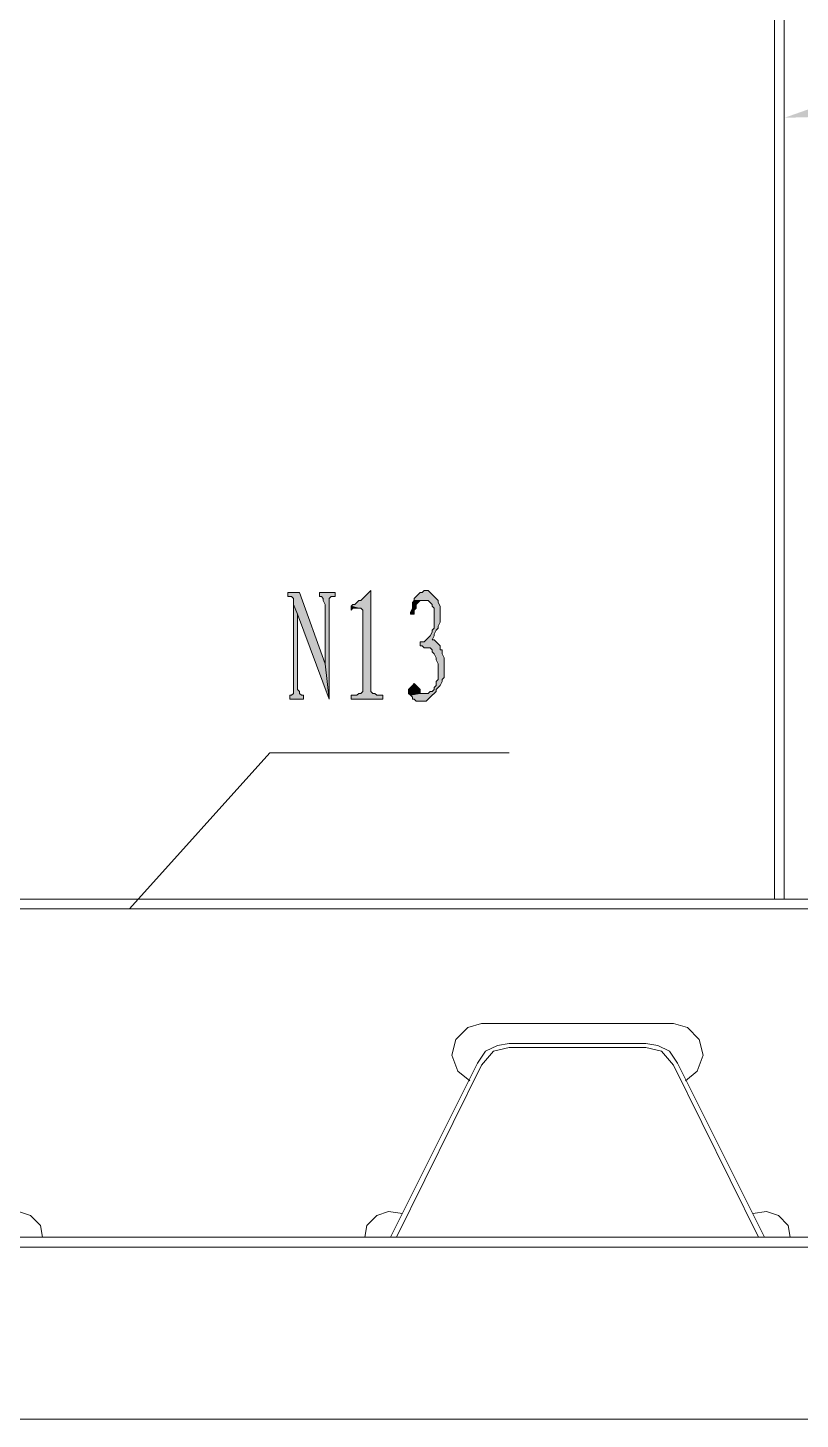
# Model space of a CAD drawing. Header units: millimetres. Extents: x 24 to 410, y 10 to 282.
# Drawn here: x 160.09 to 176.61, y 182.12 to 211.9 of the extents above; entities that cross this region are included whole.
import ezdxf

# ---------------------------------------------------------------- set-up
doc = ezdxf.new("R2010")
doc.units = ezdxf.units.MM

msp = doc.modelspace()

# ---------------------------------------------------------------- hatches: boundary and pattern name
h = msp.add_hatch(color=256)
h.dxf.hatch_style = 2
h.paths.add_polyline_path([(177.8, 210.015667), (176.276, 209.973333), (177.715333, 210.481333)])
h = msp.add_hatch(color=256)
h.dxf.hatch_style = 2
h.paths.add_polyline_path([(167.428333, 199.855667), (167.386, 199.813333), (167.343667, 199.771), (167.301333, 199.728667), (167.259, 199.686333), (167.216667, 199.644), (167.174333, 199.644), (167.132, 199.601667), (167.089667, 199.559333), (167.047333, 199.559333), (167.005, 199.517), (167.174333, 199.474667), (167.216667, 199.474667), (167.259, 199.432333), (167.259, 197.696667), (167.216667, 197.654333), (167.174333, 197.654333), (167.132, 197.612), (167.005, 197.612), (167.005, 197.527333), (167.682333, 197.527333), (167.682333, 197.612), (167.555333, 197.612), (167.513, 197.654333), (167.470667, 197.654333), (167.428333, 197.696667)])
h = msp.add_hatch(color=256)
h.dxf.hatch_style = 2
h.paths.add_polyline_path([(168.613667, 199.855667), (168.571333, 199.855667), (168.529, 199.813333), (168.486667, 199.813333), (168.444333, 199.771), (168.402, 199.728667), (168.359667, 199.686333), (168.359667, 199.644), (168.571333, 199.644), (168.656, 199.644), (168.698333, 199.601667), (168.740667, 199.559333), (168.740667, 199.517), (168.783, 199.474667), (168.783, 199.051333), (168.740667, 199.009), (168.740667, 198.966667), (168.698333, 198.882), (168.656, 198.839667), (168.613667, 198.797333), (168.571333, 198.755), (168.486667, 198.755), (168.486667, 198.670333), (168.529, 198.670333), (168.571333, 198.628), (168.698333, 198.628), (168.740667, 198.585667), (168.740667, 198.543333), (168.783, 198.501), (168.825333, 198.416333), (168.825333, 198.374), (168.867667, 198.289333), (168.867667, 197.950667), (168.825333, 197.908333), (168.825333, 197.823667), (168.783, 197.781333), (168.783, 197.739), (168.740667, 197.696667), (168.698333, 197.696667), (168.656, 197.654333), (168.486667, 197.654333), (168.275, 197.612), (168.317333, 197.569667), (168.317333, 197.527333), (168.359667, 197.527333), (168.402, 197.485), (168.613667, 197.485), (168.656, 197.527333), (168.698333, 197.569667), (168.740667, 197.612), (168.783, 197.654333), (168.825333, 197.696667), (168.825333, 197.739), (168.867667, 197.781333), (168.91, 197.823667), (168.952333, 197.908333), (168.952333, 197.950667), (168.994667, 197.993), (168.994667, 198.416333), (168.952333, 198.501), (168.952333, 198.585667), (168.91, 198.585667), (168.91, 198.670333), (168.867667, 198.712667), (168.825333, 198.755), (168.783, 198.797333), (168.740667, 198.797333), (168.783, 198.882), (168.783, 198.924333), (168.825333, 199.009), (168.867667, 199.051333), (168.867667, 199.093667), (168.91, 199.178333), (168.91, 199.517), (168.867667, 199.601667), (168.867667, 199.644), (168.825333, 199.686333), (168.783, 199.728667), (168.740667, 199.771), (168.698333, 199.813333), (168.656, 199.855667)])
h = msp.add_hatch(color=256)
h.dxf.hatch_style = 2
h.paths.add_polyline_path([(165.904333, 199.813333), (165.650333, 199.813333), (165.650333, 199.728667), (165.735, 199.728667), (165.777333, 199.686333), (165.777333, 199.559333), (165.862, 199.347667), (166.539333, 197.527333), (166.454667, 198.289333)])
h = msp.add_hatch(color=256)
h.dxf.hatch_style = 2
h.paths.add_polyline_path([(165.777333, 199.559333), (165.777333, 197.654333), (165.735, 197.612), (165.692667, 197.612), (165.692667, 197.527333), (165.989, 197.527333), (165.989, 197.612), (165.946667, 197.612), (165.904333, 197.654333), (165.904333, 197.696667), (165.862, 197.739), (165.862, 199.347667)])
h = msp.add_hatch(color=256)
h.dxf.hatch_style = 2
h.paths.add_polyline_path([(166.666333, 199.813333), (166.327667, 199.813333), (166.327667, 199.728667), (166.37, 199.728667), (166.412333, 199.686333), (166.412333, 199.644), (166.454667, 199.559333), (166.454667, 198.289333), (166.539333, 197.527333), (166.539333, 199.686333), (166.581667, 199.728667), (166.666333, 199.728667)])
h = msp.add_hatch(color=256)
h.dxf.hatch_style = 2
h.paths.add_polyline_path([(168.359667, 199.644), (168.317333, 199.601667), (168.317333, 199.474667), (168.275, 199.39), (168.275, 199.347667), (168.359667, 199.347667), (168.359667, 199.432333), (168.402, 199.474667), (168.402, 199.559333), (168.444333, 199.601667), (168.486667, 199.644), (168.571333, 199.644)])
h = msp.add_hatch(color=256)
h.dxf.hatch_style = 2
h.paths.add_polyline_path([(167.005, 199.517), (167.005, 199.432333), (167.047333, 199.474667), (167.174333, 199.474667)])
h = msp.add_hatch(color=256)
h.dxf.hatch_style = 2
h.paths.add_polyline_path([(168.359667, 197.866), (168.317333, 197.823667), (168.275, 197.781333), (168.232667, 197.739), (168.232667, 197.654333), (168.275, 197.612), (168.486667, 197.654333), (168.486667, 197.739), (168.444333, 197.781333), (168.402, 197.823667)])

# ---------------------------------------------------------------- linework, layer by layer
at = {"lineweight": 0}
for points in [[(176.064333, 193.251667), (176.064333, 236.304667)], [(176.276, 193.251667), (176.276, 236.304667)], [(165.269333, 196.384333), (162.263667, 193.04)], [(165.269333, 196.384333), (170.391667, 196.384333)], [(243.289667, 193.04), (146.600333, 193.04)], [(243.289667, 193.251667), (146.642667, 193.251667)], [(176.064333, 193.251667), (176.276, 193.251667)], [(169.799, 190.584667), (169.502667, 190.5), (169.248667, 190.246), (169.164, 189.907333), (169.291, 189.568667), (169.545, 189.357)], [(173.905333, 190.584667), (169.799, 190.584667)], [(174.159333, 189.357), (174.413333, 189.568667), (174.540333, 189.907333), (174.455667, 190.246), (174.201667, 190.5), (173.905333, 190.584667)], [(173.312667, 190.161333), (170.391667, 190.161333), (170.137667, 190.119), (169.883667, 189.992), (169.714333, 189.738)], [(170.391667, 190.076667), (170.053, 189.992), (169.799, 189.695667)], [(173.312667, 190.076667), (170.391667, 190.076667)], [(173.99, 189.738), (173.820667, 189.992), (173.566667, 190.119), (173.312667, 190.161333)], [(173.905333, 189.695667), (173.651333, 189.992), (173.312667, 190.076667)], [(169.714333, 189.738), (167.851667, 186.012667)], [(175.852667, 186.012667), (173.99, 189.738)], [(169.799, 189.695667), (167.978667, 186.012667)], [(175.725667, 186.012667), (173.905333, 189.695667)], [(160.401, 186.012667), (160.358667, 186.266667), (160.147, 186.478333), (159.893, 186.563), (159.596667, 186.520667)], [(168.105667, 186.520667), (167.809333, 186.563), (167.555333, 186.478333), (167.343667, 186.266667), (167.301333, 186.012667)], [(176.403, 186.012667), (176.360667, 186.266667), (176.149, 186.478333), (175.895, 186.563), (175.598667, 186.520667)], [(145.457333, 186.012667), (395.859, 186.012667)], [(145.415, 185.801), (395.859, 185.801)], [(157.353, 182.118), (394.377333, 182.118)]]:
    msp.add_lwpolyline(points, dxfattribs=at)
for points in [[(167.428333, 199.855667), (167.386, 199.813333), (167.343667, 199.771), (167.301333, 199.728667), (167.259, 199.686333), (167.216667, 199.644), (167.174333, 199.644), (167.132, 199.601667), (167.089667, 199.559333), (167.047333, 199.559333), (167.005, 199.517), (167.174333, 199.474667), (167.216667, 199.474667), (167.259, 199.432333), (167.259, 197.696667), (167.216667, 197.654333), (167.174333, 197.654333), (167.132, 197.612), (167.005, 197.612), (167.005, 197.527333), (167.682333, 197.527333), (167.682333, 197.612), (167.555333, 197.612), (167.513, 197.654333), (167.470667, 197.654333), (167.428333, 197.696667)], [(168.613667, 199.855667), (168.571333, 199.855667), (168.529, 199.813333), (168.486667, 199.813333), (168.444333, 199.771), (168.402, 199.728667), (168.359667, 199.686333), (168.359667, 199.644), (168.571333, 199.644), (168.656, 199.644), (168.698333, 199.601667), (168.740667, 199.559333), (168.740667, 199.517), (168.783, 199.474667), (168.783, 199.051333), (168.740667, 199.009), (168.740667, 198.966667), (168.698333, 198.882), (168.656, 198.839667), (168.613667, 198.797333), (168.571333, 198.755), (168.486667, 198.755), (168.486667, 198.670333), (168.529, 198.670333), (168.571333, 198.628), (168.698333, 198.628), (168.740667, 198.585667), (168.740667, 198.543333), (168.783, 198.501), (168.825333, 198.416333), (168.825333, 198.374), (168.867667, 198.289333), (168.867667, 197.950667), (168.825333, 197.908333), (168.825333, 197.823667), (168.783, 197.781333), (168.783, 197.739), (168.740667, 197.696667), (168.698333, 197.696667), (168.656, 197.654333), (168.486667, 197.654333), (168.275, 197.612), (168.317333, 197.569667), (168.317333, 197.527333), (168.359667, 197.527333), (168.402, 197.485), (168.613667, 197.485), (168.656, 197.527333), (168.698333, 197.569667), (168.740667, 197.612), (168.783, 197.654333), (168.825333, 197.696667), (168.825333, 197.739), (168.867667, 197.781333), (168.91, 197.823667), (168.952333, 197.908333), (168.952333, 197.950667), (168.994667, 197.993), (168.994667, 198.416333), (168.952333, 198.501), (168.952333, 198.585667), (168.91, 198.585667), (168.91, 198.670333), (168.867667, 198.712667), (168.825333, 198.755), (168.783, 198.797333), (168.740667, 198.797333), (168.783, 198.882), (168.783, 198.924333), (168.825333, 199.009), (168.867667, 199.051333), (168.867667, 199.093667), (168.91, 199.178333), (168.91, 199.517), (168.867667, 199.601667), (168.867667, 199.644), (168.825333, 199.686333), (168.783, 199.728667), (168.740667, 199.771), (168.698333, 199.813333), (168.656, 199.855667)], [(165.904333, 199.813333), (165.650333, 199.813333), (165.650333, 199.728667), (165.735, 199.728667), (165.777333, 199.686333), (165.777333, 199.559333), (165.862, 199.347667), (166.539333, 197.527333), (166.454667, 198.289333)], [(165.777333, 199.559333), (165.777333, 197.654333), (165.735, 197.612), (165.692667, 197.612), (165.692667, 197.527333), (165.989, 197.527333), (165.989, 197.612), (165.946667, 197.612), (165.904333, 197.654333), (165.904333, 197.696667), (165.862, 197.739), (165.862, 199.347667)], [(166.666333, 199.813333), (166.327667, 199.813333), (166.327667, 199.728667), (166.37, 199.728667), (166.412333, 199.686333), (166.412333, 199.644), (166.454667, 199.559333), (166.454667, 198.289333), (166.539333, 197.527333), (166.539333, 199.686333), (166.581667, 199.728667), (166.666333, 199.728667)], [(168.359667, 199.644), (168.317333, 199.601667), (168.317333, 199.474667), (168.275, 199.39), (168.275, 199.347667), (168.359667, 199.347667), (168.359667, 199.432333), (168.402, 199.474667), (168.402, 199.559333), (168.444333, 199.601667), (168.486667, 199.644), (168.571333, 199.644)], [(167.005, 199.517), (167.005, 199.432333), (167.047333, 199.474667), (167.174333, 199.474667)], [(168.359667, 197.866), (168.317333, 197.823667), (168.275, 197.781333), (168.232667, 197.739), (168.232667, 197.654333), (168.275, 197.612), (168.486667, 197.654333), (168.486667, 197.739), (168.444333, 197.781333), (168.402, 197.823667)]]:
    msp.add_lwpolyline(points, close=True, dxfattribs=at)

doc.saveas('drawing.dxf')
